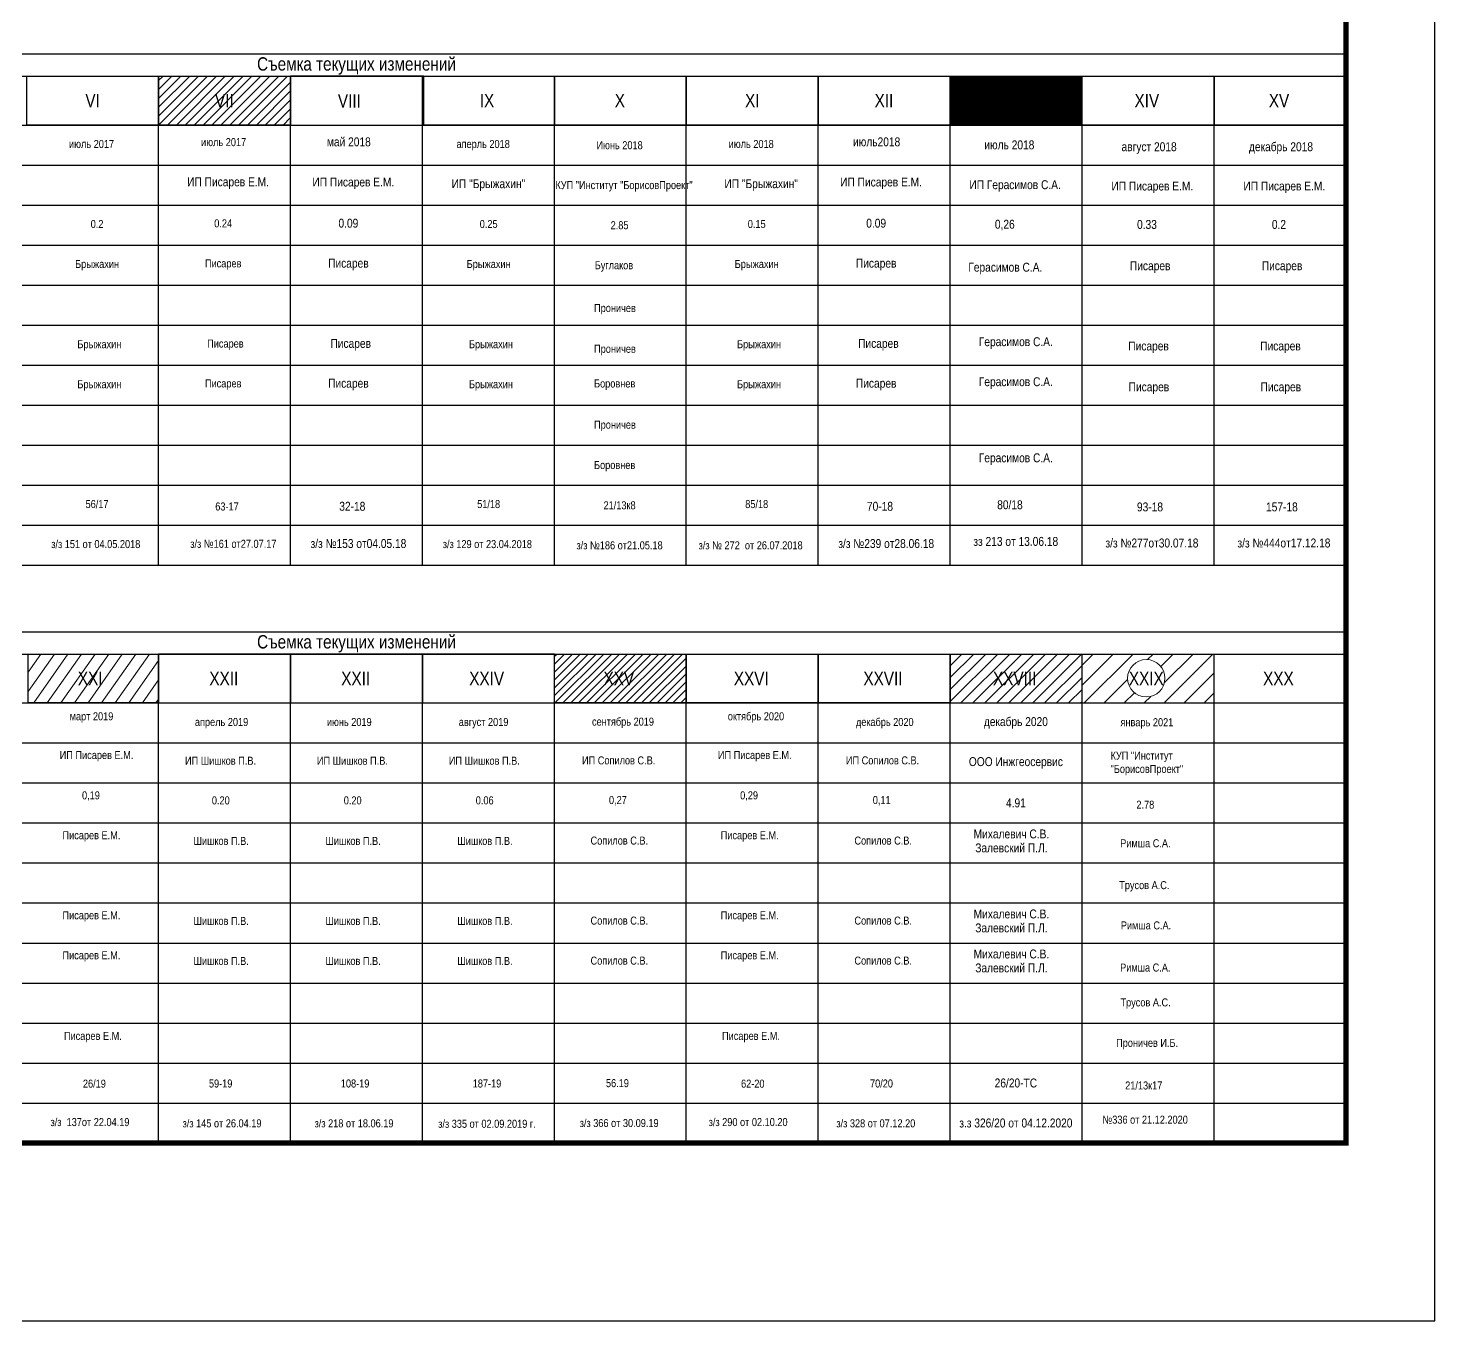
# Model space of a CAD drawing. Header units: millimetres. Extents: x 5990 to 6530, y 11230 to 11520.
# Drawn here: x 6371.8 to 6530, y 11230 to 11375.4 of the extents above; entities that cross this region are included whole.
import ezdxf
from ezdxf.enums import TextEntityAlignment as Align

# ---------------------------------------------------------------- set-up
doc = ezdxf.new("R2010")
doc.units = ezdxf.units.MM
doc.layers.add('01 ПЛАНШЕТ', color=7, linetype='Continuous')
doc.styles.add('Д-431', font='ARIALNI_1.TTF', dxfattribs={"height": 0.9})
doc.styles.add('Р-131', font='ARIALN.TTF')

msp = doc.modelspace()

# ---------------------------------------------------------------- hatches: boundary and pattern name
at = {"layer": '01 ПЛАНШЕТ', "lineweight": 15}
h = msp.add_hatch(dxfattribs=at)
h.set_pattern_fill('ANSI31', color=104, scale=10, angle=10, style=0)
h.set_pattern_definition([(55, (0.1648, 0), (-1.02394006, 0.71697055), [])])
h.paths.add_polyline_path([(6507.65, 11485.24), (6505.67, 11485.24), (6505.87, 11483.78), (6507.64, 11482.95), (6507.65, 11482.95)])
h.paths.add_polyline_path([(6507.65, 11485.97), (6506.89, 11485.97), (6506.8, 11485.82), (6505.6, 11485.74), (6505.67, 11485.24), (6507.65, 11485.24)])
h.paths.add_polyline_path([(6507.65, 11488.3), (6507.02, 11488.19), (6506.42, 11488.11), (6505.92, 11488), (6505.7, 11487.79), (6505.63, 11487.53), (6505.58, 11485.92), (6505.6, 11485.74), (6506.8, 11485.82), (6506.89, 11485.97), (6507.65, 11485.97)])
h.paths.add_polyline_path([(6508.8, 11486.9), (6508.72, 11488.13), (6508.7, 11488.38), (6507.94, 11488.35), (6507.65, 11488.3), (6507.65, 11485.97), (6508.16, 11485.97), (6508.86, 11485.97)], flags=17)
h.paths.add_polyline_path([(6511.83, 11486.04), (6511.65, 11486.56), (6511.6, 11486.83), (6511.7, 11486.97), (6511.63, 11487.72), (6511.59, 11488.33), (6511.45, 11488.71), (6509.66, 11488.42), (6508.7, 11488.38), (6508.72, 11488.13), (6508.8, 11486.9), (6508.86, 11485.97), (6508.16, 11485.97), (6507.65, 11485.97), (6507.65, 11485.24), (6511.75, 11485.24)])
h.paths.add_polyline_path([(6511.32, 11484.36), (6511.72, 11484.88), (6511.75, 11485.24), (6507.65, 11485.24), (6507.65, 11482.95), (6508.75, 11483.04), (6509.98, 11482.83), (6510.22, 11482.67), (6510.94, 11482.82)])
h.paths.add_polyline_path([(6507.26, 11483.07), (6511.05, 11483.07), (6511.05, 11485.32), (6507.26, 11485.32)], flags=9)
h.paths.add_polyline_path([(6371.83, 11299.5), (6386.5, 11299.51), (6386.49, 11305), (6371.83, 11305)])
at = {"layer": '01 ПЛАНШЕТ'}
h = msp.add_hatch(dxfattribs=at)
h.set_pattern_fill('ANSI31', color=2, scale=5, style=0)
h.set_pattern_definition([(45, (0, 0), (-0.441941738, 0.441941738), [])])
h.paths.add_polyline_path([(6445.83, 11305), (6431.01, 11305), (6431.01, 11299.5), (6445.83, 11299.5)])
h.paths.add_polyline_path([(6432.11, 11471.97), (6432.02, 11473.03), (6431.98, 11474.27), (6431.9, 11475.25), (6429.23, 11475.25), (6429.23, 11470.51), (6430.6, 11470.62), (6431.78, 11470.44), (6432.1, 11470.6), (6432.16, 11471.3)])
h.paths.add_polyline_path([(6429.23, 11475.25), (6426.79, 11475.25), (6426.79, 11475.05), (6426.77, 11474.64), (6426.82, 11473.19), (6426.99, 11472.8), (6427.28, 11471.7), (6427.53, 11470.25), (6428.67, 11470.25), (6428.8, 11470.47), (6429.23, 11470.51)])
h.paths.add_polyline_path([(6429.23, 11475.89), (6428.03, 11475.79), (6426.79, 11475.57), (6426.79, 11475.25), (6429.23, 11475.25)])
h.paths.add_polyline_path([(6431.82, 11476.1), (6429.23, 11475.89), (6429.23, 11475.25), (6431.9, 11475.25)])
h.paths.add_polyline_path([(6427.18, 11472.1), (6431.71, 11472.1), (6431.71, 11474.35), (6427.18, 11474.35)], flags=9)
h = msp.add_hatch(dxfattribs=at)
h.set_pattern_fill('JIS_WOOD', color=2, style=0)
h.paths.add_polyline_path([(6401.33, 11364.5), (6401.33, 11370), (6386.5, 11370), (6386.5, 11364.5)])
h.paths.add_polyline_path([(6392.46, 11366.12), (6395.32, 11366.12), (6395.32, 11368.38), (6392.46, 11368.38)], flags=24)
at = {"layer": '01 ПЛАНШЕТ', "lineweight": 25}
h = msp.add_hatch(dxfattribs=at)
h.set_pattern_fill('ANSI31', color=220)
h.set_pattern_definition([(45, (29.66667, 0), (-0.0883883476, 0.0883883476), [])])
h.paths.add_polyline_path([(6490.33, 11370), (6475.5, 11370), (6475.5, 11364.5), (6490.33, 11364.5)])
h.paths.add_polyline_path([(6481.73, 11366.12), (6484.26, 11366.12), (6484.26, 11368.38), (6481.73, 11368.38)], flags=24)
at = {"layer": '01 ПЛАНШЕТ', "lineweight": 15}
h = msp.add_hatch(dxfattribs=at)
h.set_pattern_fill('ANSI31', color=5, scale=0.3)
h.set_pattern_definition([(45, (-116.5, -500), (-0.67351921, 0.67351921), [])])
h.paths.add_polyline_path([(6490.33, 11305), (6475.5, 11305), (6475.5, 11299.5), (6490.33, 11299.5)])
h.paths.add_polyline_path([(6481.02, 11301.12), (6484.82, 11301.12), (6484.82, 11303.38), (6481.02, 11303.38)], flags=24)
h = msp.add_hatch(dxfattribs=at)
h.set_pattern_fill('ANSI31', color=225, scale=0.5)
h.paths.add_polyline_path([(6490.33, 11305), (6505.17, 11305), (6505.17, 11299.5), (6490.33, 11299.5)])
edge = h.paths.add_edge_path(flags=16)
edge.add_arc((6497.55, 11302.28), 2.1, 0, 360)

# ---------------------------------------------------------------- linework, layer by layer
at = {"layer": '01 ПЛАНШЕТ', "color": 7}
msp.add_lwpolyline([(6260, 11230), (6530, 11230), (6530, 11520), (6260, 11520)], close=True, dxfattribs=at)
at = {"layer": '01 ПЛАНШЕТ', "color": 7, "const_width": 0.6}
msp.add_lwpolyline([(6270, 11250), (6520, 11250), (6520, 11500), (6270, 11500), (6270, 11250)], dxfattribs=at)
at = {"layer": '01 ПЛАНШЕТ', "color": 7}
for points in [[(6270, 11372.5), (6270, 11372.5), (6520, 11372.5)], [(6297.5, 11370), (6520, 11370)], [(6386.5, 11315), (6386.5, 11370)], [(6386.5, 11315), (6386.5, 11370)], [(6386.5, 11315), (6386.5, 11370)], [(6386.5, 11315), (6386.5, 11370)], [(6386.5, 11315), (6386.5, 11370)], [(6401.33, 11315), (6401.33, 11370)], [(6401.33, 11315), (6401.33, 11370)], [(6401.33, 11315), (6401.33, 11370)], [(6401.33, 11315), (6401.33, 11370)], [(6401.33, 11315), (6401.33, 11370)], [(6416.17, 11315), (6416.17, 11370)], [(6416.17, 11315), (6416.17, 11370)], [(6416.17, 11315), (6416.17, 11370)], [(6416.17, 11315), (6416.17, 11370)], [(6416.17, 11315), (6416.17, 11370)], [(6431, 11315), (6431, 11370)], [(6431, 11315), (6431, 11370)], [(6431, 11315), (6431, 11370)], [(6431, 11315), (6431, 11370)], [(6431, 11315), (6431, 11370)], [(6445.83, 11315), (6445.83, 11370)], [(6445.83, 11315), (6445.83, 11370)], [(6445.83, 11315), (6445.83, 11370)], [(6445.83, 11315), (6445.83, 11370)], [(6445.83, 11315), (6445.83, 11370)], [(6460.67, 11315), (6460.67, 11370)], [(6460.67, 11315), (6460.67, 11370)], [(6460.67, 11315), (6460.67, 11370)], [(6460.67, 11315), (6460.67, 11370)], [(6460.67, 11315), (6460.67, 11370)], [(6475.5, 11315), (6475.5, 11370)], [(6475.5, 11315), (6475.5, 11370)], [(6475.5, 11315), (6475.5, 11370)], [(6475.5, 11315), (6475.5, 11370)], [(6475.5, 11315), (6475.5, 11370)], [(6490.33, 11315), (6490.33, 11370)], [(6490.33, 11315), (6490.33, 11370)], [(6490.33, 11315), (6490.33, 11370)], [(6490.33, 11315), (6490.33, 11370)], [(6490.33, 11315), (6490.33, 11370)], [(6505.17, 11315), (6505.17, 11370)], [(6505.17, 11315), (6505.17, 11370)], [(6505.17, 11315), (6505.17, 11370)], [(6505.17, 11315), (6505.17, 11370)], [(6520, 11315), (6520, 11370)], [(6520, 11315), (6520, 11370)], [(6520, 11315), (6520, 11370)], [(6520, 11315), (6520, 11370)], [(6520, 11315), (6520, 11370)], [(6270, 11364.5), (6520, 11364.5)], [(6270, 11360), (6520, 11360)], [(6270, 11355.5), (6520, 11355.5)], [(6270, 11351), (6520, 11351)], [(6270, 11346.5), (6520, 11346.5)], [(6270, 11342), (6520, 11342)], [(6270, 11337.5), (6520, 11337.5)], [(6270, 11333), (6520, 11333)], [(6270, 11328.5), (6520, 11328.5)], [(6270, 11324), (6520, 11324)], [(6270, 11319.5), (6520, 11319.5)], [(6270, 11315), (6520, 11315)], [(6270, 11307.5), (6270, 11307.5), (6520, 11307.5)], [(6297.5, 11305), (6520, 11305)], [(6386.5, 11250), (6386.5, 11305)], [(6386.5, 11250), (6386.5, 11305)], [(6386.5, 11250), (6386.5, 11305)], [(6386.5, 11250), (6386.5, 11305)], [(6386.5, 11250), (6386.5, 11305)], [(6401.33, 11250), (6401.33, 11305)], [(6401.33, 11250), (6401.33, 11305)], [(6401.33, 11250), (6401.33, 11305)], [(6401.33, 11250), (6401.33, 11305)], [(6401.33, 11250), (6401.33, 11305)], [(6416.17, 11250), (6416.17, 11305)], [(6416.17, 11250), (6416.17, 11305)], [(6416.17, 11250), (6416.17, 11305)], [(6416.17, 11250), (6416.17, 11305)], [(6416.17, 11250), (6416.17, 11305)], [(6431, 11250), (6431, 11305)], [(6431, 11250), (6431, 11305)], [(6431, 11250), (6431, 11305)], [(6431, 11250), (6431, 11305)], [(6431, 11250), (6431, 11305)], [(6445.83, 11250), (6445.83, 11305)], [(6445.83, 11250), (6445.83, 11305)], [(6445.83, 11250), (6445.83, 11305)], [(6445.83, 11250), (6445.83, 11305)], [(6445.83, 11250), (6445.83, 11305)], [(6460.67, 11250), (6460.67, 11305)], [(6460.67, 11250), (6460.67, 11305)], [(6460.67, 11250), (6460.67, 11305)], [(6460.67, 11250), (6460.67, 11305)], [(6460.67, 11250), (6460.67, 11305)], [(6475.5, 11250), (6475.5, 11305)], [(6475.5, 11250), (6475.5, 11305)], [(6475.5, 11250), (6475.5, 11305)], [(6475.5, 11250), (6475.5, 11305)], [(6475.5, 11250), (6475.5, 11305)], [(6490.33, 11250), (6490.33, 11305)], [(6490.33, 11250), (6490.33, 11305)], [(6490.33, 11250), (6490.33, 11305)], [(6490.33, 11250), (6490.33, 11305)], [(6490.33, 11250), (6490.33, 11305)], [(6505.17, 11250), (6505.17, 11305)], [(6505.17, 11250), (6505.17, 11305)], [(6505.17, 11250), (6505.17, 11305)], [(6505.17, 11250), (6505.17, 11305)], [(6520, 11250), (6520, 11305)], [(6520, 11250), (6520, 11305)], [(6520, 11250), (6520, 11305)], [(6520, 11250), (6520, 11305)], [(6520, 11250), (6520, 11305)], [(6270, 11299.5), (6520, 11299.5)], [(6270, 11295), (6520, 11295)], [(6270, 11290.5), (6520, 11290.5)], [(6270, 11286), (6520, 11286)], [(6270, 11281.5), (6520, 11281.5)], [(6270, 11277), (6520, 11277)], [(6270, 11272.5), (6520, 11272.5)], [(6270, 11268), (6520, 11268)], [(6270, 11263.5), (6520, 11263.5)], [(6270, 11259), (6520, 11259)], [(6270, 11254.5), (6520, 11254.5)], [(6270, 11250), (6520, 11250)]]:
    msp.add_lwpolyline(points, dxfattribs=at)
at = {"layer": '01 ПЛАНШЕТ', "color": 6, "lineweight": 30}
msp.add_lwpolyline([(6371.67, 11364.5), (6371.67, 11370), (6386.5, 11370), (6386.5, 11364.5), (6371.67, 11364.5)], dxfattribs=at)
at = {"layer": '01 ПЛАНШЕТ', "color": 2}
msp.add_lwpolyline([(6386.5, 11370), (6401.33, 11370), (6401.33, 11364.5), (6386.5, 11364.5), (6386.5, 11370)], dxfattribs=at)
at = {"layer": '01 ПЛАНШЕТ', "color": 1}
msp.add_lwpolyline([(6416.31, 11370), (6401.33, 11370), (6401.33, 11364.5), (6416.17, 11364.5), (6416.17, 11370)], dxfattribs=at)
at = {"layer": '01 ПЛАНШЕТ', "color": 3, "lineweight": 30}
msp.add_lwpolyline([(6416.31, 11364.5), (6416.31, 11370), (6431, 11370), (6431, 11364.5), (6416.31, 11364.5)], dxfattribs=at)
at = {"layer": '01 ПЛАНШЕТ', "color": 6, "lineweight": 30}
msp.add_lwpolyline([(6431, 11370), (6445.83, 11370), (6445.83, 11364.5), (6431, 11364.5)], close=True, dxfattribs=at)
at = {"layer": '01 ПЛАНШЕТ', "color": 2, "lineweight": 30}
msp.add_lwpolyline([(6445.83, 11364.5), (6445.83, 11370), (6460.67, 11370), (6460.67, 11364.5)], close=True, dxfattribs=at)
at = {"layer": '01 ПЛАНШЕТ', "color": 94, "lineweight": 30}
msp.add_lwpolyline([(6460.67, 11370), (6475.5, 11370), (6475.5, 11364.5), (6460.67, 11364.5)], close=True, dxfattribs=at)
at = {"layer": '01 ПЛАНШЕТ', "color": 7, "lineweight": 25}
for points in [[(6475.5, 11315), (6475.5, 11370)], [(6490.33, 11315), (6490.33, 11370)]]:
    msp.add_lwpolyline(points, dxfattribs=at)
at = {"layer": '01 ПЛАНШЕТ', "color": 215, "lineweight": 30}
msp.add_lwpolyline([(6490.33, 11370), (6505.17, 11370), (6505.17, 11364.5), (6490.33, 11364.5)], close=True, dxfattribs=at)
at = {"layer": '01 ПЛАНШЕТ', "color": 1, "lineweight": 30}
msp.add_lwpolyline([(6505.17, 11370), (6520, 11370), (6520, 11364.5), (6505.17, 11364.5)], close=True, dxfattribs=at)
at = {"layer": '01 ПЛАНШЕТ', "color": 212, "lineweight": 30}
for points in [[(6371.83, 11305), (6386.49, 11305), (6386.5, 11299.51), (6371.83, 11299.5)], [(6431, 11305), (6445.83, 11305), (6445.83, 11299.5), (6431, 11299.5)]]:
    msp.add_lwpolyline(points, close=True, dxfattribs=at)
at = {"layer": '01 ПЛАНШЕТ', "color": 32, "lineweight": 30}
msp.add_lwpolyline([(6386.49, 11299.51), (6401.34, 11299.51), (6401.34, 11305), (6386.49, 11305)], close=True, dxfattribs=at)
at = {"layer": '01 ПЛАНШЕТ', "color": 4, "lineweight": 30}
msp.add_lwpolyline([(6401.32, 11299.51), (6416.17, 11299.51), (6416.17, 11305), (6401.32, 11305)], close=True, dxfattribs=at)
at = {"layer": '01 ПЛАНШЕТ', "color": 5, "lineweight": 30}
msp.add_lwpolyline([(6416.16, 11299.51), (6431.01, 11299.51), (6431.01, 11305), (6416.16, 11305)], close=True, dxfattribs=at)
at = {"layer": '01 ПЛАНШЕТ', "color": 174, "lineweight": 30}
msp.add_lwpolyline([(6445.83, 11305), (6460.67, 11305), (6460.67, 11299.5), (6445.83, 11299.5)], close=True, dxfattribs=at)
at = {"layer": '01 ПЛАНШЕТ', "color": 30, "lineweight": 30}
msp.add_lwpolyline([(6460.67, 11305), (6475.5, 11305), (6475.5, 11299.5), (6460.67, 11299.5)], close=True, dxfattribs=at)
at = {"layer": '01 ПЛАНШЕТ', "color": 225, "lineweight": 15}
msp.add_lwpolyline([(6490.33, 11305), (6505.17, 11305), (6505.17, 11299.5), (6490.33, 11299.5)], close=True, dxfattribs=at)
msp.add_circle((6497.55, 11302.28), 2.1, dxfattribs=at)

# ---------------------------------------------------------------- texts
at = {"layer": '01 ПЛАНШЕТ', "color": 7}
for s, height, style, p in [('VI', 1.5, 'Р-131', (6378.27, 11366.5)), ('VII', 1.5, 'Р-131', (6392.84, 11366.5)), ('VIII', 1.5, 'Р-131', (6406.66, 11366.47)), ('IX', 1.5, 'Р-131', (6422.61, 11366.5)), ('X', 1.5, 'Р-131', (6437.79, 11366.5)), ('XI', 1.5, 'Р-131', (6452.44, 11366.5)), ('XII', 1.5, 'Р-131', (6467.01, 11366.5)), ('XIII', 1.5, 'Р-131', (6481.58, 11366.5)), ('XIV', 1.5, 'Р-131', (6496.23, 11366.5)), ('XV', 1.5, 'Р-131', (6511.33, 11366.5)), ('XXI', 1.5, 'Р-131', (6377.43, 11301.5)), ('XXII', 1.5, 'Р-131', (6392.21, 11301.5)), ('XXII', 1.5, 'Р-131', (6407.04, 11301.5)), ('XXIV', 1.5, 'Р-131', (6421.43, 11301.5)), ('XXV', 1.5, 'Р-131', (6436.53, 11301.5)), ('XXVI', 1.5, 'Р-131', (6451.18, 11301.5)), ('XXVII', 1.5, 'Р-131', (6465.75, 11301.5)), ('XXVIII', 1.5, 'Р-131', (6480.32, 11301.5)), ('XXIX', 1.5, 'Р-131', (6495.6, 11301.5)), ('XXX', 1.5, 'Р-131', (6510.69, 11301.5)), ('март 2019', 0.9, 'Д-431', (6376.5, 11297.55)), ('октябрь 2020', 0.9, 'Д-431', (6450.5, 11297.55)), ('апрель 2019', 0.9, 'Д-431', (6390.58, 11296.91)), ('июнь 2019', 0.9, 'Д-431', (6405.42, 11296.91)), ('август 2019', 0.9, 'Д-431', (6420.25, 11296.91)), ('сентябрь 2019', 0.9, 'Д-431', (6435.23, 11296.95)), ('декабрь 2020', 0.9, 'Д-431', (6464.91, 11296.91)), ('ИП Писарев Е.М.', 0.9, 'Д-431', (6375.38, 11293.19)), ('ИП Шишков П.В.', 0.9, 'Д-431', (6389.47, 11292.55)), ('ИП Шишков П.В.', 0.9, 'Д-431', (6404.3, 11292.55)), ('ИП Шишков П.В.', 0.9, 'Д-431', (6419.13, 11292.55)), ('ИП Сопилов С.В.', 0.9, 'Д-431', (6434.11, 11292.59)), ('ИП Писарев Е.М.', 0.9, 'Д-431', (6449.39, 11293.19)), ('ИП Сопилов С.В.', 0.9, 'Д-431', (6463.78, 11292.59)), ('0,19', 0.9, 'Д-431', (6377.89, 11288.66)), ('0.20', 0.9, 'Д-431', (6392.49, 11288.09)), ('0.20', 0.9, 'Д-431', (6407.32, 11288.09)), ('0.06', 0.9, 'Д-431', (6422.16, 11288.09)), ('0,27', 0.9, 'Д-431', (6437.14, 11288.13)), ('0,29', 0.9, 'Д-431', (6451.89, 11288.66)), ('0,11', 0.9, 'Д-431', (6466.8, 11288.13)), ('  Писарев Е.М.', 0.9, 'Д-431', (6375.12, 11284.17)), ('Шишков П.В.', 0.9, 'Д-431', (6390.43, 11283.53)), ('Шишков П.В.', 0.9, 'Д-431', (6405.26, 11283.53)), ('Шишков П.В.', 0.9, 'Д-431', (6420.09, 11283.53)), ('Сопилов С.В.', 0.9, 'Д-431', (6435.07, 11283.57)), ('  Писарев Е.М.', 0.9, 'Д-431', (6449.13, 11284.17)), ('Сопилов С.В.', 0.9, 'Д-431', (6464.74, 11283.57)), ('  Писарев Е.М.', 0.9, 'Д-431', (6375.12, 11275.17)), ('  Писарев Е.М.', 0.9, 'Д-431', (6449.13, 11275.17)), ('Шишков П.В.', 0.9, 'Д-431', (6390.43, 11274.53)), ('Шишков П.В.', 0.9, 'Д-431', (6405.26, 11274.53)), ('Шишков П.В.', 0.9, 'Д-431', (6420.09, 11274.53)), ('Сопилов С.В.', 0.9, 'Д-431', (6435.07, 11274.57)), ('Сопилов С.В.', 0.9, 'Д-431', (6464.74, 11274.57)), ('  Писарев Е.М.', 0.9, 'Д-431', (6375.12, 11270.67)), ('  Писарев Е.М.', 0.9, 'Д-431', (6449.13, 11270.67)), ('Шишков П.В.', 0.9, 'Д-431', (6390.43, 11270.03)), ('Шишков П.В.', 0.9, 'Д-431', (6405.26, 11270.03)), ('Шишков П.В.', 0.9, 'Д-431', (6420.09, 11270.03)), ('Сопилов С.В.', 0.9, 'Д-431', (6435.07, 11270.07)), ('Сопилов С.В.', 0.9, 'Д-431', (6464.74, 11270.07)), ('  Писарев Е.М.', 0.9, 'Д-431', (6375.28, 11261.6)), ('  Писарев Е.М.', 0.9, 'Д-431', (6449.28, 11261.6)), ('26/19', 0.9, 'Д-431', (6377.99, 11256.23)), ('59-19', 0.9, 'Д-431', (6392.16, 11256.25)), ('108-19', 0.9, 'Д-431', (6406.99, 11256.25)), ('187-19', 0.9, 'Д-431', (6421.82, 11256.25)), ('56.19', 0.9, 'Д-431', (6436.8, 11256.29)), ('62-20', 0.9, 'Д-431', (6451.99, 11256.23)), ('70/20', 0.9, 'Д-431', (6466.49, 11256.25)), ('з/з  137от 22.04.19', 0.9, 'Д-431', (6374.35, 11251.91)), ('з/з 145 от 26.04.19', 0.9, 'Д-431', (6389.2, 11251.77)), ('з/з 218 от 18.06.19', 0.9, 'Д-431', (6404.04, 11251.77)), ('з/з 335 от 02.09.2019 г. ', 0.9, 'Д-431', (6417.94, 11251.72)), ('з/з 366 от 30.09.19', 0.9, 'Д-431', (6433.85, 11251.8)), ('з/з 290 от 02.10.20', 0.9, 'Д-431', (6448.35, 11251.91)), ('з/з 328 от 07.12.20', 0.9, 'Д-431', (6462.71, 11251.77))]:
    msp.add_text(s, height=height, dxfattribs=dict(at, style=style)).set_placement(p)
for s, height, style, p in [('июль 2017', 0.9, 'Р-131', (6393.81, 11362.13)), ('май 2018', 1, 'Д-431', (6407.89, 11362.11)), ('июль 2017', 0.9, 'Р-131', (6378.96, 11361.92)), ('аперль 2018', 0.9, 'Р-131', (6422.99, 11361.92)), ('Июнь 2018', 0.9, 'Д-431', (6438.33, 11361.78)), ('июль 2018', 0.9, 'Р-131', (6453.13, 11361.92)), ('0.2', 0.9, 'Р-131', (6379.58, 11352.92)), ('0.24', 0.9, 'Р-131', (6393.76, 11352.99)), ('0.09', 1, 'Д-431', (6407.84, 11352.96)), ('0.25', 0.9, 'Р-131', (6423.61, 11352.92)), ('2.85', 0.9, 'Д-431', (6438.33, 11352.78)), ('0.15', 0.9, 'Р-131', (6453.75, 11352.92)), ('Брыжахин', 0.9, 'Р-131', (6379.58, 11348.42)), ('Писарев', 0.9, 'Р-131', (6393.76, 11348.49)), ('Писарев', 1, 'Д-431', (6407.84, 11348.46)), ('Брыжахин', 0.9, 'Р-131', (6423.61, 11348.42)), ('Буглаков', 0.9, 'Д-431', (6437.7, 11348.28)), ('Брыжахин', 0.9, 'Р-131', (6453.75, 11348.42)), ('Проничев', 0.9, 'Д-431', (6437.81, 11343.47)), ('Брыжахин', 0.9, 'Р-131', (6379.84, 11339.4)), ('Писарев', 0.9, 'Р-131', (6394.01, 11339.47)), ('Писарев', 1, 'Д-431', (6408.1, 11339.44)), ('Брыжахин', 0.9, 'Р-131', (6423.87, 11339.4)), ('Проничев', 0.9, 'Д-431', (6437.81, 11338.88)), ('Брыжахин', 0.9, 'Р-131', (6454.01, 11339.4)), ('Брыжахин', 0.9, 'Р-131', (6379.84, 11334.9)), ('Писарев', 0.9, 'Р-131', (6393.76, 11334.99)), ('Писарев', 1, 'Д-431', (6407.84, 11334.96)), ('Брыжахин', 0.9, 'Р-131', (6423.87, 11334.9)), ('Боровнев', 0.9, 'Д-431', (6437.78, 11334.98)), ('Брыжахин', 0.9, 'Р-131', (6454.01, 11334.9)), ('Проничев', 0.9, 'Д-431', (6437.81, 11330.35)), ('Боровнев', 0.9, 'Д-431', (6437.78, 11325.81)), ('56/17', 0.9, 'Р-131', (6379.58, 11321.42)), ('63-17', 0.9, 'Р-131', (6394.19, 11321.15)), ('32-18', 1, 'Д-431', (6408.28, 11321.12)), ('51/18', 0.9, 'Р-131', (6423.61, 11321.42)), ('21/13к8', 0.9, 'Д-431', (6438.33, 11321.28)), ('85/18', 0.9, 'Р-131', (6453.75, 11321.42)), ('з/з 151 от 04.05.2018 ', 0.9, 'Р-131', (6379.58, 11316.92)), ('з/з №161 от27.07.17 ', 0.9, 'Р-131', (6395.05, 11316.95)), ('з/з №153 от04.05.18 ', 1, 'Д-431', (6409.13, 11316.93)), ('з/з 129 от 23.04.2018 ', 0.9, 'Р-131', (6423.61, 11316.92)), ('з/з №186 от21.05.18', 0.9, 'Д-431', (6438.33, 11316.78)), ('з/з № 272  от 26.07.2018 ', 0.9, 'Д-431', (6453.21, 11316.78))]:
    msp.add_text(s, height=height, dxfattribs=dict(at, style=style)).set_placement(p, align=Align.CENTER)
at = {"layer": '01 ПЛАНШЕТ', "color": 7, "lineweight": 25, "style": 'Д-431'}
for s, p in [('июль2018', (6467.23, 11362.11)), ('август 2018', (6497.87, 11361.56)), ('декабрь 2018', (6512.7, 11361.56)), ('0.09', (6467.18, 11352.96)), ('0.33', (6497.63, 11352.82)), ('0.2', (6512.47, 11352.82)), ('Писарев', (6467.18, 11348.46)), ('Писарев', (6497.99, 11348.17)), ('Писарев', (6512.82, 11348.17)), ('Писарев', (6467.43, 11339.44)), ('Писарев', (6497.81, 11339.15)), ('Писарев', (6512.64, 11339.15)), ('Писарев', (6467.18, 11334.96)), ('Писарев', (6497.85, 11334.55)), ('Писарев', (6512.68, 11334.55)), ('70-18', (6467.61, 11321.12)), ('93-18', (6497.97, 11321.05)), ('157-18', (6512.8, 11321.05)), ('з/з №239 от28.06.18 ', (6468.47, 11316.93)), ('з/з №277от30.07.18 ', (6498.35, 11316.99)), ('з/з №444от17.12.18 ', (6513.19, 11316.99))]:
    msp.add_text(s, height=1, dxfattribs=at).set_placement(p, align=Align.CENTER)
for s, height, p in [('июль 2018', 1, (6479.34, 11361.77)), ('ИП Герасимов С.А.', 1, (6477.66, 11357.29)), ('0,26', 1, (6480.53, 11352.84)), ('Герасимов С.А.', 1, (6477.55, 11348.01)), ('Герасимов С.А.', 1, (6478.73, 11339.63)), ('Герасимов С.А.', 1, (6478.73, 11335.13)), ('Герасимов С.А.', 1, (6478.73, 11326.57)), ('80/18', 1, (6480.79, 11321.29)), ('зз 213 от 13.06.18', 1, (6478.11, 11317.17)), ('январь 2021', 0.9, (6494.65, 11296.88)), ('2.78', 0.9, (6496.44, 11287.61)), ('Римша С.А.', 0.9, (6494.62, 11283.27)), ('Трусов А.С.', 0.9, (6494.51, 11278.56)), ('Римша С.А.', 0.9, (6494.69, 11274.03)), ('Римша С.А.', 0.9, (6494.61, 11269.29)), ('Трусов А.С.', 0.9, (6494.65, 11265.37)), ('Проничев И.Б.', 0.9, (6494.16, 11260.82)), ('21/13к17 ', 0.9, (6495.18, 11256.03)), ('№336 от 21.12.2020', 0.9, (6492.62, 11252.18))]:
    msp.add_text(s, height=height, dxfattribs=at).set_placement(p)
at = {"layer": '01 ПЛАНШЕТ', "color": 7, "attachment_point": 5}
for s, insert, char_height, width, style in [('Съемка текущих изменений', (6408.75, 11371.15), 1.5, 222.5, 'Р-131'), ('\\pi1;ИП Писарев Е.М.', (6393.81, 11357.96), 1, 10.1796, 'Р-131'), ('\\pi1;ИП Писарев Е.М.', (6407.89, 11357.94), 1, 10.1796, 'Д-431'), ('\\pi1;ИП "Брыжахин"', (6423.08, 11357.75), 1, 15.8333, 'Р-131'), ('\\pi1;КУП "Институт "БорисовПроект"', (6438.33, 11357.61), 0.9, 15.8333, 'Д-431'), ('\\pi1;ИП "Брыжахин"', (6453.75, 11357.75), 1, 15.8333, 'Р-131'), ('\\pi1;ИП "Брыжахин"', (6453.75, 11357.75), 1, 15.8333, 'Р-131'), ('Съемка текущих изменений', (6408.75, 11306.15), 1.5, 222.5, 'Р-131')]:
    msp.add_mtext(s, dxfattribs=dict(at, insert=insert, char_height=char_height, width=width, style=style))
at = {"layer": '01 ПЛАНШЕТ', "color": 7, "lineweight": 25, "char_height": 1, "width": 10.1796, "attachment_point": 5, "style": 'Д-431'}
for insert in [(6467.23, 11357.94), (6497.73, 11357.49), (6512.57, 11357.49)]:
    msp.add_mtext('\\pi1;ИП Писарев Е.М.', dxfattribs=dict(at, insert=insert))
at = {"layer": '01 ПЛАНШЕТ', "char_height": 1, "width": 15.8333, "attachment_point": 5, "style": 'Р-131'}
for s, insert in [('\\pi1;декабрь 2020', (6482.39, 11297.25)), ('\\pi1;ООО Инжгеосервис', (6482.39, 11292.75)), ('\\pi1;4.91', (6482.39, 11288.25)), ('Михалевич С.В.', (6482.39, 11284.76)), ('Залевский П.Л.', (6482.39, 11283.19)), ('Михалевич С.В.', (6482.39, 11275.76)), ('Залевский П.Л.', (6482.39, 11274.19)), ('Михалевич С.В.', (6482.39, 11271.26)), ('Залевский П.Л.', (6482.39, 11269.69)), ('\\pi1;26/20-ТС', (6482.39, 11256.75)), ('\\pi1;з.з 326/20 от 04.12.2020', (6482.39, 11252.25))]:
    msp.add_mtext(s, dxfattribs=dict(at, insert=insert))
at = {"layer": '01 ПЛАНШЕТ', "insert": (6493.54, 11294.03), "char_height": 0.9, "attachment_point": 1, "style": 'Д-431'}
msp.add_mtext('КУП "Институт \\P"БорисовПроект" ', dxfattribs=at)

doc.saveas('drawing.dxf')
